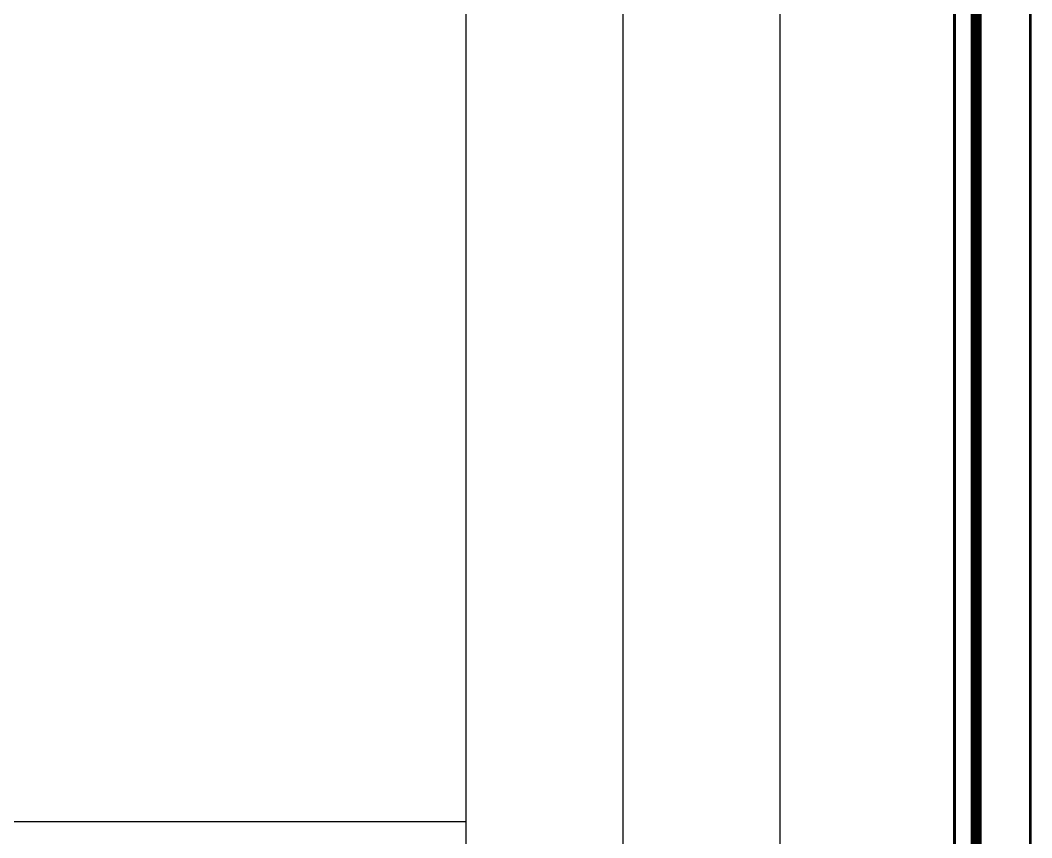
# Model space of a CAD drawing. Header units: millimetres. Extents: x 1264 to 9491, y 619 to 916.
# Drawn here: x 4944.3 to 5037.6, y 692 to 767.4 of the extents above; entities that cross this region are included whole.
import ezdxf

# ---------------------------------------------------------------- set-up
doc = ezdxf.new("R2010")
doc.units = ezdxf.units.MM

# ---------------------------------------------------------------- blocks, each defined once
blk = doc.blocks.new('柱状图图框模板-(昇龙标准).dwg16', base_point=(27, 229))
for points, const_width in [([(0, 0), (210, 0), (210, 297), (0, 297)], 0.25), ([(25, 5), (205, 5), (205, 292), (25, 292)], 1), ([(27, 265), (203, 265), (203, 17), (27, 17)], 0.3)]:
    blk.add_lwpolyline(points, close=True, dxfattribs=dict(const_width=const_width))

msp = doc.modelspace()

# ---------------------------------------------------------------- linework, layer by layer
at = {"color": 0}
for points in [[(4985.384, 635.892), (4985.384, 819.892)], [(4985.384, 635.892), (4985.384, 819.892)], [(4999.87, 635.892), (4999.87, 819.892)], [(4999.87, 635.892), (4999.87, 819.892)], [(5014.356, 635.892), (5014.356, 819.892)], [(5014.356, 635.892), (5014.356, 819.892)], [(5030.451, 635.892), (5030.451, 819.892)], [(4985.384, 693.492), (4985.384, 789.892)], [(4939.755, 693.492), (4985.384, 693.492)]]:
    msp.add_lwpolyline(points, dxfattribs=at)

# ---------------------------------------------------------------- block references
msp.add_blockref('柱状图图框模板-(昇龙标准).dwg16', (4854.451, 847.892))

doc.saveas('drawing.dxf')
